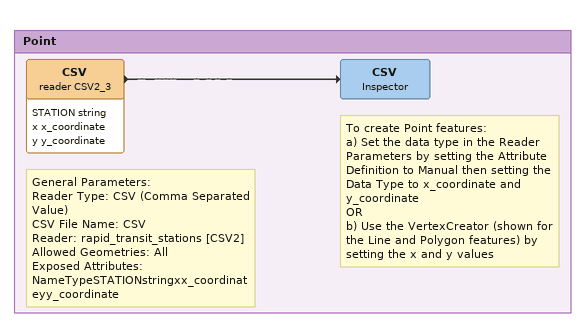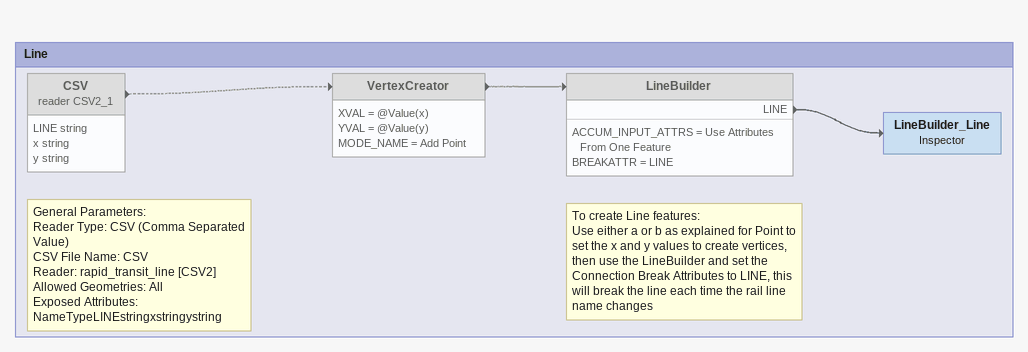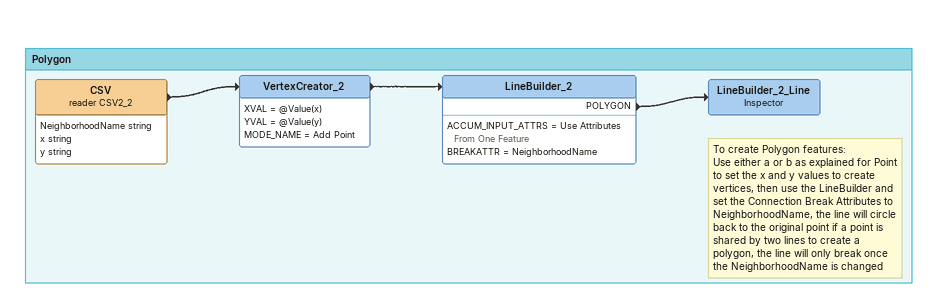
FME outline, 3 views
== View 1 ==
Bookmark: Point
Note: General Parameters: / Reader Type: CSV (Comma Separated Value) / CSV File Name: CSV / Reader: rapid_transit_stations [CSV2] / Allowed Geometries: All / Exposed Attributes: NameTypeSTATIONstringxx_coordinateyy_coordinate
CSV (reader CSV2_3)
    attributes: STATION string, x x_coordinate, y y_coordinate
    -> CSV
Note: To create Point features: / a) Set the data type in the Reader Parameters by setting the Attribute Definition to Manual then setting the Data Type to x_coordinate and y_coordinate / OR / b) Use the VertexCreator (shown for the Line and Polygon features) by setting the x and y values
CSV: Inspector

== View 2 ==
Bookmark: Line
Note: General Parameters: / Reader Type: CSV (Comma Separated Value) / CSV File Name: CSV / Reader: rapid_transit_line [CSV2] / Allowed Geometries: All / Exposed Attributes: NameTypeLINEstringxstringystring
CSV (reader CSV2_1) [off]
    attributes: LINE string, x string, y string
    -> VertexCreator [off]
VertexCreator [off]
    XVAL = @Value(x)
    YVAL = @Value(y)
    MODE_NAME = Add Point
    -> LineBuilder [off]
Note: To create Line features: / Use either a or b as explained for Point to set the x and y values to create vertices, then use the LineBuilder and set the Connection Break Attributes to LINE, this will break the line each time the rail line name changes
LineBuilder [off]
    ACCUM_INPUT_ATTRS = Use Attributes From One Feature
    BREAKATTR = LINE
    LINE -> LineBuilder_Line
LineBuilder_Line: Inspector

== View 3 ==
Bookmark: Polygon
CSV (reader CSV2_2)
    attributes: NeighborhoodName string, x string, y string
    -> VertexCreator_2
VertexCreator_2
    XVAL = @Value(x)
    YVAL = @Value(y)
    MODE_NAME = Add Point
    -> LineBuilder_2
LineBuilder_2
    ACCUM_INPUT_ATTRS = Use Attributes From One Feature
    BREAKATTR = NeighborhoodName
    POLYGON -> LineBuilder_2_Line
Note: To create Polygon features: / Use either a or b as explained for Point to set the x and y values to create vertices, then use the LineBuilder and set the Connection Break Attributes to NeighborhoodName, the line will circle back to the original point if a point is shared by two lines to create a polygon, the line will only break once the NeighborhoodName is changed
LineBuilder_2_Line: Inspector
